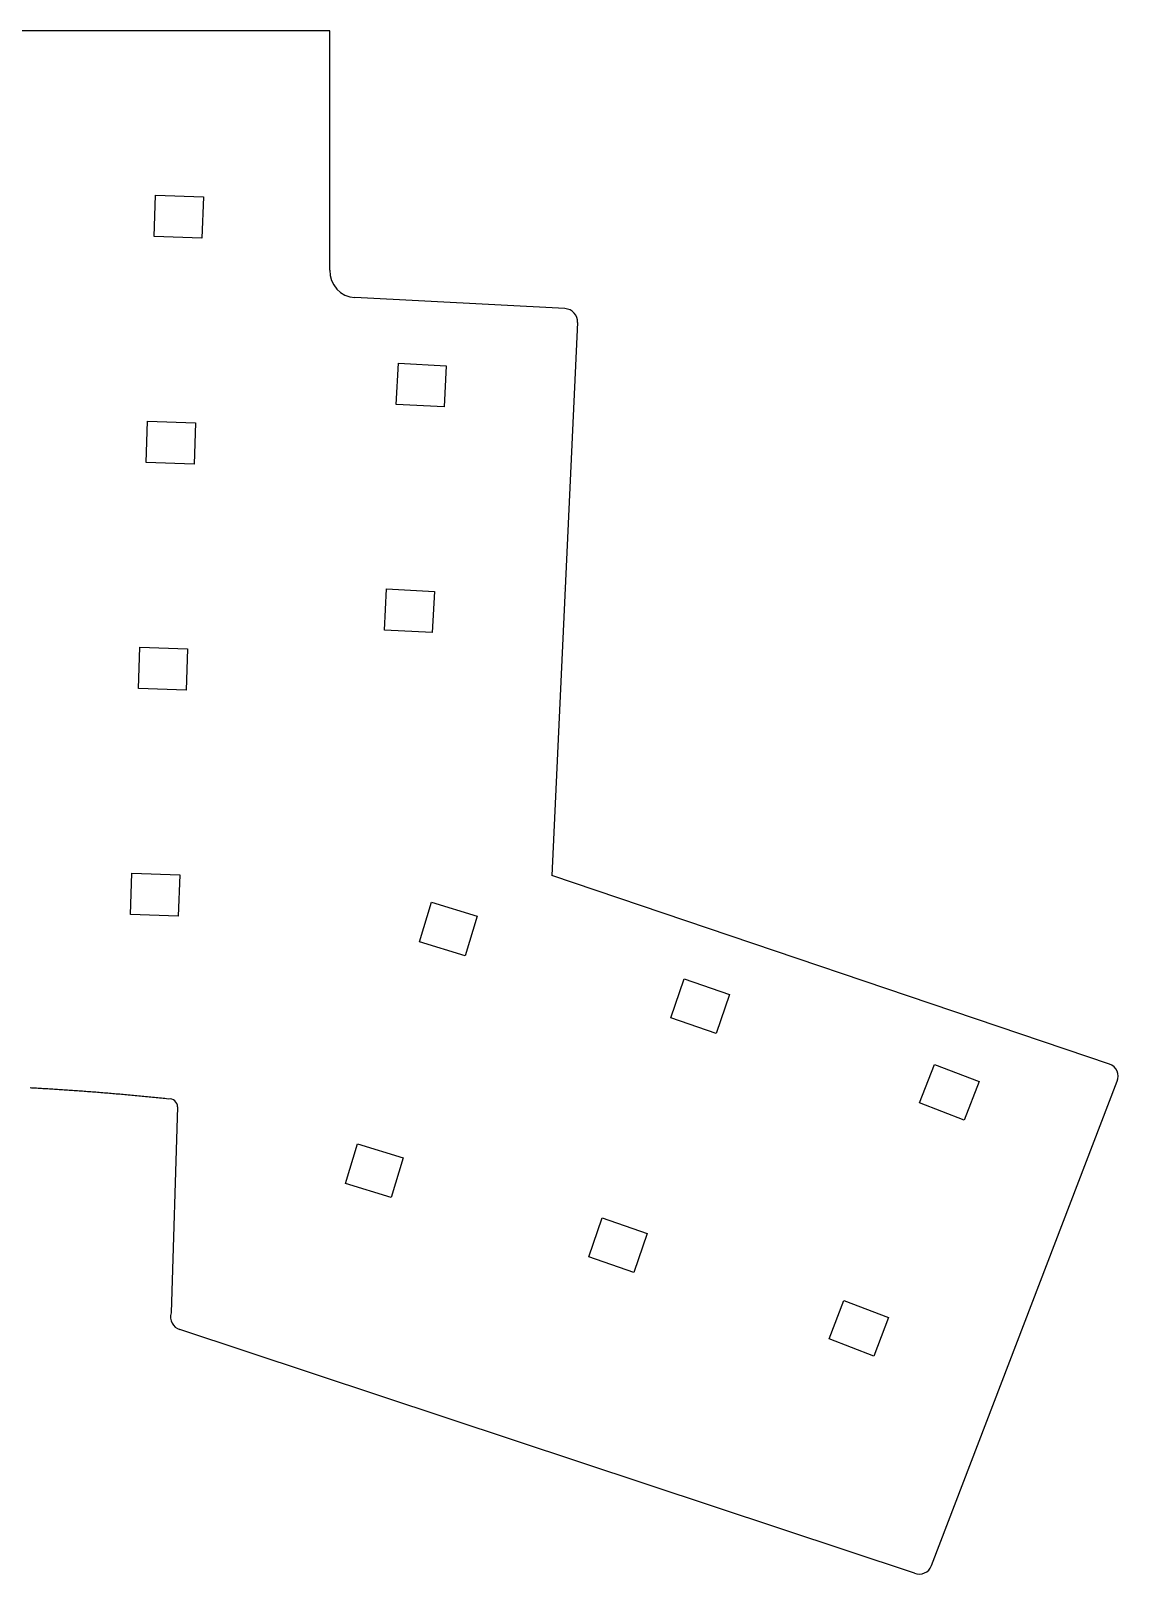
# Model space of a CAD drawing. Header units: millimetres. Extents: x 67 to 230, y -155 to -26.
# Drawn here: x 148.7 to 230.5, y -155 to -39 of the extents above; entities that cross this region are included whole.
import ezdxf

# ---------------------------------------------------------------- set-up
doc = ezdxf.new("R2010")
doc.units = ezdxf.units.MM
doc.layers.add('Edge.Cuts', color=254, linetype='CONTINUOUS', true_color=0xd0d2cd)

msp = doc.modelspace()

# ---------------------------------------------------------------- linework, layer by layer
at = {"layer": 'Edge.Cuts', "linetype": 'CONTINUOUS'}
for p, q in [((171.158198, -39), (114.6, -39)), ((171.158198, -56.988109), (171.158198, -39)), ((157.938302, -54.460937), (158.046491, -51.362825)), ((158.046491, -51.362825), (161.644298, -51.488463)), ((161.644298, -51.488463), (161.536109, -54.586575)), ((161.536109, -54.586575), (157.938302, -54.460937)), ((188.851699, -59.883178), (173.052308, -59.055167)), ((189.797993, -60.934144), (187.861563, -102.5)), ((176.157746, -67.078671), (176.319988, -63.982919)), ((176.319988, -63.982919), (179.915054, -64.171329)), ((179.915054, -64.171329), (179.752812, -67.267081)), ((179.752812, -67.267081), (176.157746, -67.078671)), ((157.345002, -71.450537), (157.453191, -68.352425)), ((157.453191, -68.352425), (161.050998, -68.478063)), ((161.050998, -68.478063), (160.942809, -71.576175)), ((160.942809, -71.576175), (157.345002, -71.450537)), ((175.268046, -84.055371), (175.430288, -80.959619)), ((175.430288, -80.959619), (179.025354, -81.148029)), ((179.025354, -81.148029), (178.863112, -84.243781)), ((178.863112, -84.243781), (175.268046, -84.055371)), ((156.751802, -88.440237), (156.859991, -85.342125)), ((156.859991, -85.342125), (160.457798, -85.467763)), ((160.457798, -85.467763), (160.349609, -88.565875)), ((160.349609, -88.565875), (156.751802, -88.440237)), ((156.158502, -105.429837), (156.266691, -102.331725)), ((156.266691, -102.331725), (159.864498, -102.457363)), ((159.864498, -102.457363), (159.756309, -105.555475)), ((229.827978, -116.683259), (187.861563, -102.5)), ((159.756309, -105.555475), (156.158502, -105.429837)), ((177.894375, -107.478503), (178.800729, -104.513959)), ((178.800729, -104.513959), (182.243425, -105.566497)), ((182.243425, -105.566497), (181.337071, -108.531041)), ((181.337071, -108.531041), (177.894375, -107.478503)), ((196.818936, -113.212731), (197.828197, -110.281624)), ((197.828197, -110.281624), (201.232064, -111.453669)), ((201.232064, -111.453669), (200.222803, -114.384776)), ((200.222803, -114.384776), (196.818936, -113.212731)), ((215.531785, -119.603987), (216.642726, -116.709888)), ((216.642726, -116.709888), (220.003615, -118.000013)), ((216.426841, -154.384844), (230.403191, -117.975208)), ((220.003615, -118.000013), (218.892674, -120.894112)), ((148.725114, -118.480832), (148.604123, -118.474359)), ((148.846258, -118.487394), (148.725114, -118.480832)), ((148.967556, -118.494044), (148.846258, -118.487394)), ((149.089007, -118.500782), (148.967556, -118.494044)), ((149.21061, -118.507609), (149.089007, -118.500782)), ((149.332366, -118.514525), (149.21061, -118.507609)), ((149.454274, -118.52153), (149.332366, -118.514525)), ((149.576334, -118.528623), (149.454274, -118.52153)), ((149.698546, -118.535805), (149.576334, -118.528623)), ((149.820909, -118.543077), (149.698546, -118.535805)), ((149.943423, -118.550437), (149.820909, -118.543077)), ((150.066089, -118.557887), (149.943423, -118.550437)), ((150.188905, -118.565426), (150.066089, -118.557887)), ((150.311872, -118.573055), (150.188905, -118.565426)), ((150.43499, -118.580773), (150.311872, -118.573055)), ((150.558257, -118.58858), (150.43499, -118.580773)), ((150.681675, -118.596477), (150.558257, -118.58858)), ((150.805242, -118.604464), (150.681675, -118.596477)), ((150.928958, -118.612541), (150.805242, -118.604464)), ((151.052824, -118.620708), (150.928958, -118.612541)), ((151.176839, -118.628965), (151.052824, -118.620708)), ((151.301002, -118.637311), (151.176839, -118.628965)), ((151.425314, -118.645749), (151.301002, -118.637311)), ((151.549775, -118.654276), (151.425314, -118.645749)), ((151.674383, -118.662893), (151.549775, -118.654276)), ((151.79914, -118.671601), (151.674383, -118.662893)), ((151.924044, -118.6804), (151.79914, -118.671601)), ((152.049096, -118.689289), (151.924044, -118.6804)), ((152.174294, -118.698269), (152.049096, -118.689289)), ((152.29964, -118.70734), (152.174294, -118.698269)), ((152.425133, -118.716501), (152.29964, -118.70734)), ((152.550772, -118.725753), (152.425133, -118.716501)), ((152.676558, -118.735097), (152.550772, -118.725753)), ((152.80249, -118.744531), (152.676558, -118.735097)), ((152.928567, -118.754057), (152.80249, -118.744531)), ((153.054791, -118.763674), (152.928567, -118.754057)), ((153.18116, -118.773382), (153.054791, -118.763674)), ((153.307674, -118.783182), (153.18116, -118.773382)), ((153.434334, -118.793073), (153.307674, -118.783182)), ((153.561138, -118.803055), (153.434334, -118.793073)), ((153.688087, -118.81313), (153.561138, -118.803055)), ((153.815181, -118.823296), (153.688087, -118.81313)), ((153.942419, -118.833554), (153.815181, -118.823296)), ((154.069801, -118.843903), (153.942419, -118.833554)), ((154.197327, -118.854345), (154.069801, -118.843903)), ((154.324996, -118.864879), (154.197327, -118.854345)), ((154.452809, -118.875505), (154.324996, -118.864879)), ((154.580766, -118.886223), (154.452809, -118.875505)), ((154.708865, -118.897033), (154.580766, -118.886223)), ((154.837107, -118.907936), (154.708865, -118.897033)), ((154.965492, -118.918931), (154.837107, -118.907936)), ((155.09402, -118.930018), (154.965492, -118.918931)), ((155.222689, -118.941198), (155.09402, -118.930018)), ((155.351501, -118.952471), (155.222689, -118.941198)), ((155.480455, -118.963837), (155.351501, -118.952471)), ((155.60955, -118.975295), (155.480455, -118.963837)), ((155.738787, -118.986847), (155.60955, -118.975295)), ((155.868165, -118.998491), (155.738787, -118.986847)), ((155.997685, -119.010228), (155.868165, -118.998491)), ((156.127345, -119.022058), (155.997685, -119.010228)), ((156.257146, -119.033982), (156.127345, -119.022058)), ((156.387087, -119.045999), (156.257146, -119.033982)), ((156.517169, -119.058109), (156.387087, -119.045999)), ((156.647391, -119.070312), (156.517169, -119.058109)), ((156.777753, -119.082609), (156.647391, -119.070312)), ((156.908255, -119.095), (156.777753, -119.082609)), ((157.038897, -119.107484), (156.908255, -119.095)), ((157.169678, -119.120062), (157.038897, -119.107484)), ((157.300598, -119.132733), (157.169678, -119.120062)), ((157.431657, -119.145499), (157.300598, -119.132733)), ((157.562855, -119.158358), (157.431657, -119.145499)), ((157.694192, -119.171312), (157.562855, -119.158358)), ((157.825667, -119.184359), (157.694192, -119.171312)), ((157.957281, -119.197501), (157.825667, -119.184359)), ((158.089032, -119.210736), (157.957281, -119.197501)), ((158.220922, -119.224066), (158.089032, -119.210736)), ((158.352949, -119.237491), (158.220922, -119.224066)), ((158.485114, -119.251009), (158.352949, -119.237491)), ((158.617417, -119.264623), (158.485114, -119.251009)), ((158.749857, -119.27833), (158.617417, -119.264623)), ((158.882433, -119.292133), (158.749857, -119.27833)), ((159.015147, -119.30603), (158.882433, -119.292133)), ((159.7, -119.9), (159.21848, -135.387724)), ((218.892674, -120.894112), (215.531785, -119.603987)), ((172.339275, -125.648303), (173.245629, -122.683759)), ((173.245629, -122.683759), (176.688325, -123.736297)), ((176.688325, -123.736297), (175.781971, -126.700841)), ((175.781971, -126.700841), (172.339275, -125.648303)), ((190.633136, -131.177631), (191.642397, -128.246524)), ((191.642397, -128.246524), (195.046264, -129.418569)), ((195.046264, -129.418569), (194.037003, -132.349676)), ((194.037003, -132.349676), (190.633136, -131.177631)), ((208.722785, -137.341987), (209.833726, -134.447888)), ((209.833726, -134.447888), (213.194615, -135.738013)), ((213.194615, -135.738013), (212.083674, -138.632112)), ((215.134893, -154.960057), (159.882413, -136.636401)), ((212.083674, -138.632112), (208.722785, -137.341987))]:
    msp.add_line(p, q, dxfattribs=at)
at = {"layer": 'Edge.Cuts'}
for centre, radius, start, end in [((173.157, -57.0579), 2.000009, -181.99975081, -93.00056278), ((188.7994, -60.8818), 0.999991, -3.00056982, 87.00209196), ((2147.483547, -2147.483547), 2847.344392, 133.46532055, 133.46532707), ((229.4697, -117.6168), 0.999931, -21.00397877, 69.00400215), ((159.1, -119.9), 0.6, 0, 98.13011586), ((160.1748, -135.6801), 1.000001, -196.99997999, -107.00090098), ((215.4932, -154.0264), 1.000084, -110.99516775, -21.00282396)]:
    msp.add_arc(centre, radius, start, end, dxfattribs=at)

doc.saveas('drawing.dxf')
